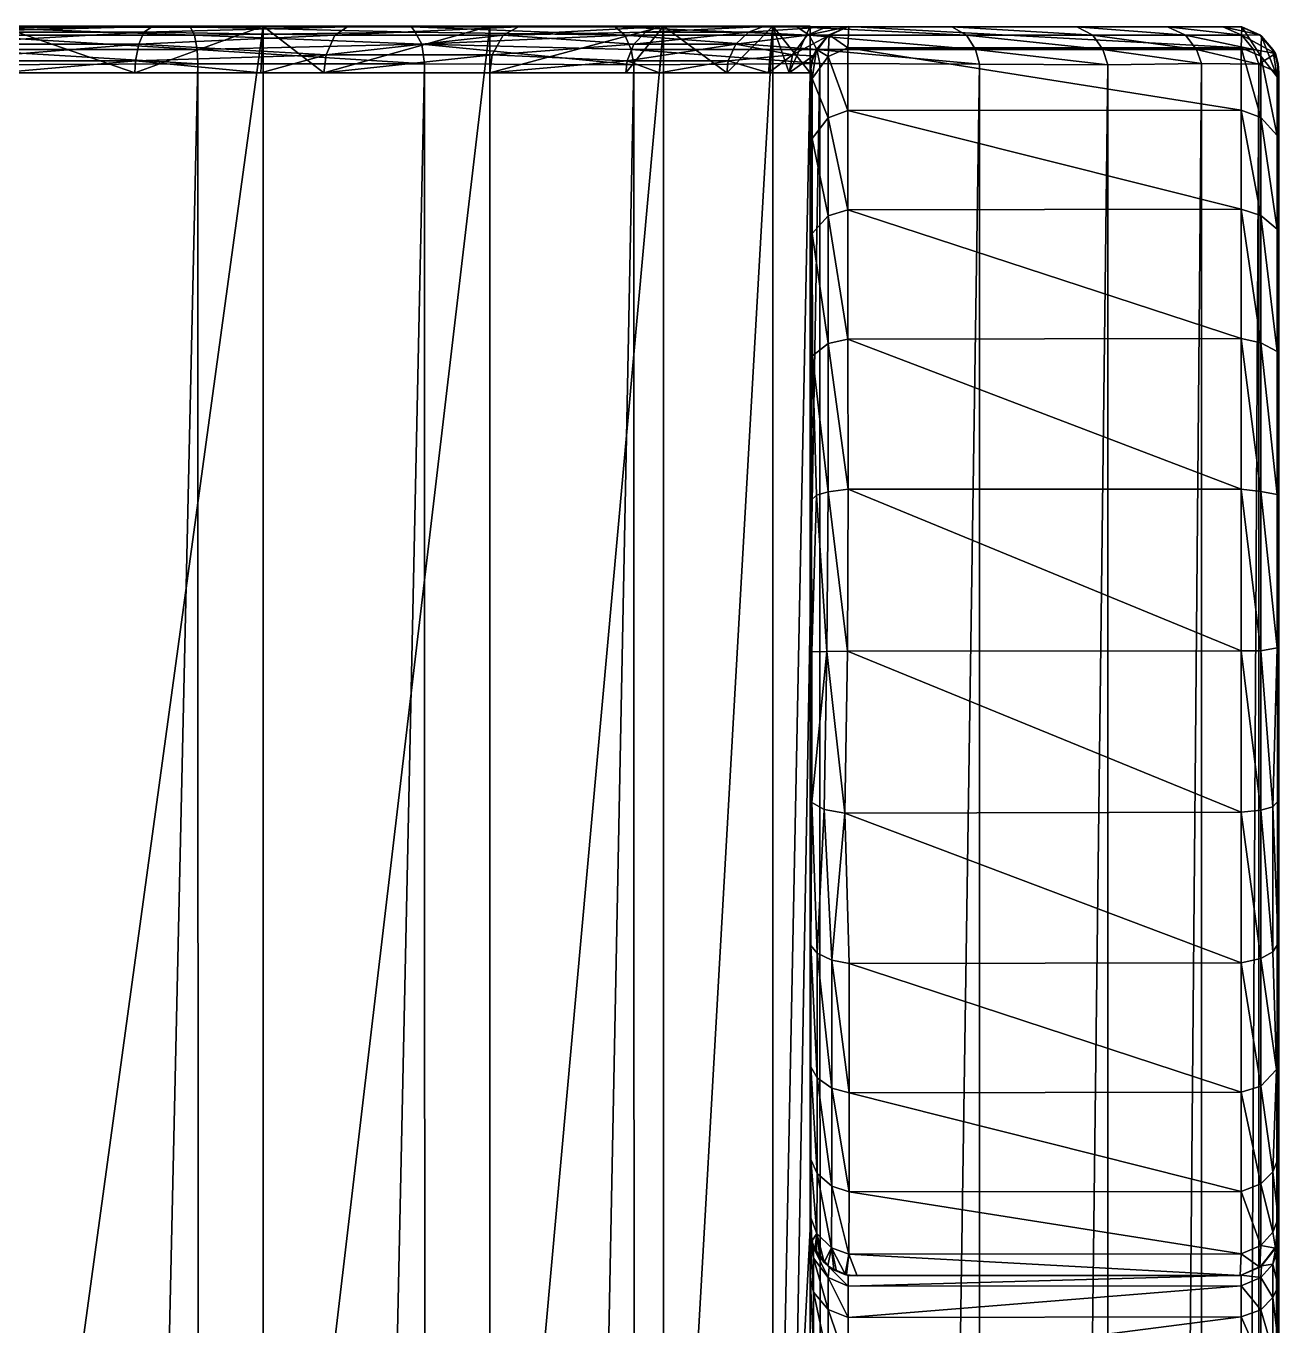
# Model space of a CAD drawing. Extents: x 1024.23 to 1033.17, y -779.2 to -772.4.
# Drawn here: x 1032.368 to 1033.17, y -773.232 to -772.4 of the extents above; entities that cross this region are included whole.
import ezdxf

# ---------------------------------------------------------------- set-up
doc = ezdxf.new("R2010")
doc.units = 0

msp = doc.modelspace()

# ---------------------------------------------------------------- linework, layer by layer
for points in [[(1032.170044, -772.400208, 2.799559), (1031.929077, -772.4021, 5.399554), (1032.869995, -772.400208, 4.699555)], [(1031.929077, -772.4021, 5.399554), (1032.170044, -772.400208, 5.399554), (1032.869995, -772.400208, 4.699555)], [(1032.869995, -772.400208, 4.699555), (1032.170044, -772.400208, 5.399554), (1032.351196, -772.400208, 5.375702)], [(1032.869995, -772.400208, 4.699555), (1032.869995, -772.400208, 3.499557), (1032.170044, -772.400208, 2.799559)], [(1032.170044, -772.400208, 2.799559), (1032.869995, -772.400208, 3.499557), (1032.846191, -772.400208, 3.318385)], [(1032.170044, -772.400208, 2.799559), (1032.846191, -772.400208, 3.318385), (1032.776245, -772.400208, 3.149558)], [(1032.776245, -772.400208, 3.149558), (1032.665039, -772.400208, 3.004583), (1032.170044, -772.400208, 2.799559)], [(1032.170044, -772.400208, 2.799559), (1032.665039, -772.400208, 3.004583), (1032.52002, -772.400208, 2.893341)], [(1032.170044, -772.400208, 2.799559), (1032.52002, -772.400208, 2.893341), (1032.351196, -772.400208, 2.823411)], [(1032.312988, -772.400635, 5.40959), (1032.449097, -772.400513, 5.368304), (1032.309448, -772.404175, 5.400816)], [(1032.309448, -772.404175, 5.400816), (1032.449097, -772.400513, 5.368304), (1032.443604, -772.404175, 5.360128)], [(1032.312988, -772.400635, 5.40959), (1032.324707, -772.400635, 5.662919), (1032.449097, -772.400513, 5.368304)], [(1032.449097, -772.400513, 5.368304), (1032.324707, -772.400635, 5.662919), (1032.473267, -772.400757, 5.627438)], [(1032.324707, -772.400635, 5.662919), (1032.325195, -772.406128, 5.675667), (1032.476074, -772.406128, 5.639363)], [(1032.324707, -772.400635, 5.662919), (1032.476074, -772.406128, 5.639363), (1032.473267, -772.400757, 5.627438)], [(1032.351196, -772.400208, 5.375702), (1032.350342, -772.430176, 5.372836), (1032.437866, -772.430176, 5.34627)], [(1032.52002, -772.400208, 2.893341), (1032.52002, -773.630188, 2.893341), (1032.351196, -773.630188, 2.823411)], [(1032.52002, -772.400208, 2.893341), (1032.351196, -773.630188, 2.823411), (1032.351196, -772.400208, 2.823411)], [(1032.869995, -772.400208, 4.699555), (1032.351196, -772.400208, 5.375702), (1032.52002, -772.400208, 5.305772)], [(1032.351196, -772.400208, 5.375702), (1032.437866, -772.430176, 5.34627), (1032.52002, -772.400208, 5.305772)], [(1032.437866, -772.430176, 5.34627), (1032.518555, -772.430176, 5.303131), (1032.52002, -772.400208, 5.305772)], [(1032.573853, -772.400635, 5.300825), (1032.443604, -772.404175, 5.360128), (1032.449097, -772.400513, 5.368304)], [(1032.565796, -772.406128, 5.290964), (1032.443604, -772.404175, 5.360128), (1032.573853, -772.400635, 5.300825)], [(1032.449097, -772.400513, 5.368304), (1032.614868, -772.400635, 5.567948), (1032.573853, -772.400635, 5.300825)], [(1032.449097, -772.400513, 5.368304), (1032.473267, -772.400757, 5.627438), (1032.614868, -772.400635, 5.567948)], [(1032.473267, -772.400757, 5.627438), (1032.617188, -772.404175, 5.577195), (1032.614868, -772.400635, 5.567948)], [(1032.473267, -772.400757, 5.627438), (1032.476074, -772.406128, 5.639363), (1032.617188, -772.404175, 5.577195)], [(1032.52002, -772.400208, 5.305772), (1032.518555, -772.430176, 5.303131), (1032.558838, -772.430176, 5.281583)], [(1032.665039, -772.400208, 3.004583), (1032.665039, -773.630188, 3.004583), (1032.52002, -773.630188, 2.893341)], [(1032.665039, -772.400208, 3.004583), (1032.52002, -773.630188, 2.893341), (1032.52002, -772.400208, 2.893341)], [(1032.52002, -772.400208, 5.305772), (1032.665039, -772.400208, 5.19453), (1032.869995, -772.400208, 4.699555)], [(1032.52002, -772.400208, 5.305772), (1032.558838, -772.430176, 5.281583), (1032.665039, -772.400208, 5.19453)], [(1032.665039, -772.400208, 5.19453), (1032.558838, -772.430176, 5.281583), (1032.665039, -772.430176, 5.19453)], [(1032.573853, -772.400635, 5.300825), (1032.68335, -772.400635, 5.210491), (1032.565796, -772.406128, 5.290964)], [(1032.565796, -772.406128, 5.290964), (1032.68335, -772.400635, 5.210491), (1032.673584, -772.406128, 5.202387)], [(1032.573853, -772.400635, 5.300825), (1032.614868, -772.400635, 5.567948), (1032.745239, -772.400635, 5.487661)], [(1032.573853, -772.400635, 5.300825), (1032.745239, -772.400635, 5.487661), (1032.68335, -772.400635, 5.210491)], [(1032.614868, -772.400635, 5.567948), (1032.617188, -772.404175, 5.577195), (1032.751465, -772.406128, 5.498795)], [(1032.614868, -772.400635, 5.567948), (1032.751465, -772.406128, 5.498795), (1032.745239, -772.400635, 5.487661)], [(1032.776245, -772.400208, 3.149558), (1032.776245, -773.630188, 3.149558), (1032.665039, -773.630188, 3.004583)], [(1032.776245, -772.400208, 3.149558), (1032.665039, -773.630188, 3.004583), (1032.665039, -772.400208, 3.004583)], [(1032.869995, -772.400208, 4.699555), (1032.665039, -772.400208, 5.19453), (1032.776245, -772.400208, 5.049555)], [(1032.665039, -772.400208, 5.19453), (1032.665039, -772.430176, 5.19453), (1032.776245, -772.400208, 5.049555)], [(1032.776245, -772.400208, 5.049555), (1032.665039, -772.430176, 5.19453), (1032.751953, -772.430176, 5.088454)], [(1032.68335, -772.400635, 5.210491), (1032.773193, -772.400635, 5.100523), (1032.673584, -772.406128, 5.202387)], [(1032.673584, -772.406128, 5.202387), (1032.773193, -772.400635, 5.100523), (1032.764526, -772.404175, 5.096788)], [(1032.68335, -772.400635, 5.210491), (1032.745239, -772.400635, 5.487661), (1032.86145, -772.400635, 5.387971)], [(1032.68335, -772.400635, 5.210491), (1032.86145, -772.400635, 5.387971), (1032.773193, -772.400635, 5.100523)], [(1032.745239, -772.400635, 5.487661), (1032.751465, -772.406128, 5.498795), (1032.869385, -772.406128, 5.397996)], [(1032.745239, -772.400635, 5.487661), (1032.869385, -772.406128, 5.397996), (1032.86145, -772.400635, 5.387971)], [(1032.751953, -772.430176, 5.088454), (1032.77356, -772.430176, 5.048143), (1032.776245, -772.400208, 5.049555)], [(1032.773193, -772.400635, 5.100523), (1032.84021, -772.400513, 4.975094), (1032.764526, -772.404175, 5.096788)], [(1032.764526, -772.404175, 5.096788), (1032.84021, -772.400513, 4.975094), (1032.830566, -772.404175, 4.973174)], [(1032.773193, -772.400635, 5.100523), (1032.960571, -772.400635, 5.271328), (1032.84021, -772.400513, 4.975094)], [(1032.773193, -772.400635, 5.100523), (1032.86145, -772.400635, 5.387971), (1032.960571, -772.400635, 5.271328)], [(1032.776245, -772.400208, 5.049555), (1032.77356, -772.430176, 5.048143), (1032.816772, -772.430176, 4.967433)], [(1032.846191, -772.400208, 3.318385), (1032.846191, -773.630188, 3.318385), (1032.776245, -773.630188, 3.149558)], [(1032.846191, -772.400208, 3.318385), (1032.776245, -773.630188, 3.149558), (1032.776245, -772.400208, 3.149558)], [(1032.869995, -772.400208, 4.699555), (1032.776245, -772.400208, 5.049555), (1032.846191, -772.400208, 4.880728)], [(1032.776245, -772.400208, 5.049555), (1032.816772, -772.430176, 4.967433), (1032.846191, -772.400208, 4.880728)], [(1032.843262, -772.430176, 4.879859), (1032.846191, -772.400208, 4.880728), (1032.816772, -772.430176, 4.967433)], [(1032.880737, -772.400635, 4.839176), (1032.830566, -772.404175, 4.973174), (1032.84021, -772.400513, 4.975094)], [(1032.868042, -772.406128, 4.837889), (1032.830566, -772.404175, 4.973174), (1032.880737, -772.400635, 4.839176)], [(1033.098633, -772.400635, 4.999025), (1032.880737, -772.400635, 4.839176), (1032.84021, -772.400513, 4.975094)], [(1033.098633, -772.400635, 4.999025), (1032.84021, -772.400513, 4.975094), (1033.040649, -772.400757, 5.141203)], [(1033.040649, -772.400757, 5.141203), (1032.84021, -772.400513, 4.975094), (1032.960571, -772.400635, 5.271328)], [(1032.856567, -772.430176, 4.836118), (1032.846191, -772.400208, 4.880728), (1032.843262, -772.430176, 4.879859)], [(1032.846191, -772.400208, 3.318385), (1032.869995, -772.400208, 3.499557), (1032.869995, -772.430176, 3.499557)], [(1032.869995, -772.430176, 3.499557), (1032.846191, -773.630188, 3.318385), (1032.846191, -772.400208, 3.318385)], [(1032.856567, -772.430176, 4.836118), (1032.869995, -772.400208, 4.699555), (1032.846191, -772.400208, 4.880728)], [(1032.869995, -772.430176, 4.699555), (1032.869995, -772.400208, 4.699555), (1032.856567, -772.430176, 4.836118)], [(1032.86145, -772.400635, 5.387971), (1032.869385, -772.406128, 5.397996), (1032.969971, -772.406128, 5.279993)], [(1032.86145, -772.400635, 5.387971), (1032.969971, -772.406128, 5.279993), (1032.960571, -772.400635, 5.271328)], [(1032.880737, -772.400635, 4.839176), (1032.894165, -772.400635, 4.699561), (1032.868042, -772.406128, 4.837889)], [(1032.868042, -772.406128, 4.837889), (1032.894165, -772.400635, 4.699561), (1032.881104, -772.406616, 4.699556)], [(1032.869995, -772.400208, 3.499557), (1032.869995, -772.400208, 4.699555), (1032.869995, -772.430176, 3.499557)], [(1032.869995, -772.430176, 3.499557), (1032.869995, -772.400208, 4.699555), (1032.869995, -772.430176, 4.699555)], [(1033.134033, -772.400635, 4.850072), (1032.894165, -772.400635, 4.699561), (1032.880737, -772.400635, 4.839176)], [(1033.134033, -772.400635, 4.850072), (1032.880737, -772.400635, 4.839176), (1033.098633, -772.400635, 4.999025)], [(1032.882202, -772.405762, 1.939562), (1032.881104, -772.406616, 4.699556), (1032.894165, -772.400635, 4.699561)], [(1032.882202, -772.405762, 1.939562), (1032.894165, -772.400635, 4.699561), (1032.894775, -772.400513, 1.93956)], [(1032.894775, -772.400513, 1.93956), (1032.894165, -772.414246, 1.83599), (1032.882202, -772.405762, 1.939562)], [(1033.14563, -772.400635, 4.69955), (1032.894775, -772.400513, 1.93956), (1032.894165, -772.400635, 4.699561)], [(1032.894775, -772.400513, 1.93956), (1033.145874, -772.414185, 1.836304), (1032.894165, -772.414246, 1.83599)], [(1033.14563, -772.400635, 4.69955), (1032.894165, -772.400635, 4.699561), (1033.134033, -772.400635, 4.850072)], [(1033.14624, -772.400757, 1.93956), (1032.894775, -772.400513, 1.93956), (1033.14563, -772.400635, 4.69955)], [(1032.894775, -772.400513, 1.93956), (1033.14624, -772.400757, 1.93956), (1033.145874, -772.414185, 1.836304)], [(1032.960571, -772.400635, 5.271328), (1032.969971, -772.406128, 5.279993), (1033.050903, -772.406128, 5.147704)], [(1032.960571, -772.400635, 5.271328), (1033.050903, -772.406128, 5.147704), (1033.040649, -772.400757, 5.141203)], [(1033.040649, -772.400757, 5.141203), (1033.110229, -772.406128, 5.004377), (1033.098633, -772.400635, 4.999025)], [(1033.040649, -772.400757, 5.141203), (1033.050903, -772.406128, 5.147704), (1033.110229, -772.406128, 5.004377)], [(1033.098633, -772.400635, 4.999025), (1033.110229, -772.406128, 5.004377), (1033.146362, -772.406128, 4.853545)], [(1033.098633, -772.400635, 4.999025), (1033.146362, -772.406128, 4.853545), (1033.134033, -772.400635, 4.850072)], [(1033.134033, -772.400635, 4.850072), (1033.146362, -772.406128, 4.853545), (1033.157837, -772.405762, 4.699552)], [(1033.134033, -772.400635, 4.850072), (1033.157837, -772.405762, 4.699552), (1033.14563, -772.400635, 4.69955)], [(1033.157837, -772.405762, 4.699552), (1033.14624, -772.400757, 1.93956), (1033.14563, -772.400635, 4.69955)], [(1033.145874, -772.414185, 1.836304), (1033.14624, -772.400757, 1.93956), (1033.158447, -772.419556, 1.837764)], [(1033.157837, -772.405762, 4.699552), (1033.158936, -772.406616, 1.939561), (1033.14624, -772.400757, 1.93956)], [(1033.158447, -772.419556, 1.837764), (1033.14624, -772.400757, 1.93956), (1033.158936, -772.406616, 1.939561)], [(1032.309448, -772.404175, 5.400816), (1032.443604, -772.404175, 5.360128), (1032.307983, -772.411743, 5.39196)], [(1032.307983, -772.411743, 5.39196), (1032.443604, -772.404175, 5.360128), (1032.44043, -772.411743, 5.351739)], [(1032.325195, -772.406128, 5.675667), (1032.325806, -772.415222, 5.683273), (1032.477783, -772.415222, 5.646788)], [(1032.325195, -772.406128, 5.675667), (1032.477783, -772.415222, 5.646788), (1032.476074, -772.406128, 5.639363)], [(1032.565796, -772.406128, 5.290964), (1032.44043, -772.411743, 5.351739), (1032.443604, -772.404175, 5.360128)], [(1032.560181, -772.418579, 5.283233), (1032.44043, -772.411743, 5.351739), (1032.565796, -772.406128, 5.290964)], [(1032.476074, -772.406128, 5.639363), (1032.621582, -772.411743, 5.585062), (1032.617188, -772.404175, 5.577195)], [(1032.476074, -772.406128, 5.639363), (1032.477783, -772.415222, 5.646788), (1032.621582, -772.411743, 5.585062)], [(1032.565796, -772.406128, 5.290964), (1032.673584, -772.406128, 5.202387), (1032.560181, -772.418579, 5.283233)], [(1032.560181, -772.418579, 5.283233), (1032.673584, -772.406128, 5.202387), (1032.666504, -772.418579, 5.195907)], [(1032.617188, -772.404175, 5.577195), (1032.621582, -772.411743, 5.585062), (1032.751465, -772.406128, 5.498795)], [(1032.621582, -772.411743, 5.585062), (1032.755371, -772.415222, 5.505319), (1032.751465, -772.406128, 5.498795)], [(1032.673584, -772.406128, 5.202387), (1032.757202, -772.411743, 5.091599), (1032.666504, -772.418579, 5.195907)], [(1032.673584, -772.406128, 5.202387), (1032.764526, -772.404175, 5.096788), (1032.757202, -772.411743, 5.091599)], [(1032.751465, -772.406128, 5.498795), (1032.755371, -772.415222, 5.505319), (1032.874268, -772.415222, 5.403819)], [(1032.751465, -772.406128, 5.498795), (1032.874268, -772.415222, 5.403819), (1032.869385, -772.406128, 5.397996)], [(1032.764526, -772.404175, 5.096788), (1032.830566, -772.404175, 4.973174), (1032.757202, -772.411743, 5.091599)], [(1032.757202, -772.411743, 5.091599), (1032.830566, -772.404175, 4.973174), (1032.822388, -772.411743, 4.969517)], [(1032.868042, -772.406128, 4.837889), (1032.822388, -772.411743, 4.969517), (1032.830566, -772.404175, 4.973174)], [(1032.858643, -772.418579, 4.836411), (1032.822388, -772.411743, 4.969517), (1032.868042, -772.406128, 4.837889)], [(1032.868042, -772.406128, 4.837889), (1032.881104, -772.406616, 4.699556), (1032.858643, -772.418579, 4.836411)], [(1032.858643, -772.418579, 4.836411), (1032.881104, -772.406616, 4.699556), (1032.871826, -772.419312, 4.699556)], [(1032.869385, -772.406128, 5.397996), (1032.874268, -772.415222, 5.403819), (1032.975708, -772.415222, 5.284977)], [(1032.869385, -772.406128, 5.397996), (1032.975708, -772.415222, 5.284977), (1032.969971, -772.406128, 5.279993)], [(1032.874023, -772.415222, 1.93956), (1032.871826, -772.419312, 4.699556), (1032.881104, -772.406616, 4.699556)], [(1032.874023, -772.415222, 1.93956), (1032.881104, -772.406616, 4.699556), (1032.882202, -772.405762, 1.939562)], [(1032.882202, -772.405762, 1.939562), (1032.881592, -772.419678, 1.837419), (1032.874023, -772.415222, 1.93956)], [(1032.882202, -772.405762, 1.939562), (1032.894165, -772.414246, 1.83599), (1032.881592, -772.419678, 1.837419)], [(1032.969971, -772.406128, 5.279993), (1032.975708, -772.415222, 5.284977), (1033.057373, -772.415222, 5.151721)], [(1032.969971, -772.406128, 5.279993), (1033.057373, -772.415222, 5.151721), (1033.050903, -772.406128, 5.147704)], [(1033.050903, -772.406128, 5.147704), (1033.057373, -772.415222, 5.151721), (1033.11731, -772.415222, 5.007329)], [(1033.050903, -772.406128, 5.147704), (1033.11731, -772.415222, 5.007329), (1033.110229, -772.406128, 5.004377)], [(1033.110229, -772.406128, 5.004377), (1033.11731, -772.415222, 5.007329), (1033.153687, -772.415222, 4.855361)], [(1033.110229, -772.406128, 5.004377), (1033.153687, -772.415222, 4.855361), (1033.146362, -772.406128, 4.853545)], [(1033.146362, -772.406128, 4.853545), (1033.167725, -772.417908, 4.699556), (1033.157837, -772.405762, 4.699552)], [(1033.146362, -772.406128, 4.853545), (1033.153687, -772.415222, 4.855361), (1033.167725, -772.417908, 4.699556)], [(1033.167725, -772.417908, 4.699556), (1033.158936, -772.406616, 1.939561), (1033.157837, -772.405762, 4.699552)], [(1033.158447, -772.419556, 1.837764), (1033.158936, -772.406616, 1.939561), (1033.168823, -772.432739, 1.843152)], [(1033.167725, -772.417908, 4.699556), (1033.166016, -772.415222, 1.93956), (1033.158936, -772.406616, 1.939561)], [(1033.168823, -772.432739, 1.843152), (1033.158936, -772.406616, 1.939561), (1033.166016, -772.415222, 1.93956)], [(1032.307983, -772.411743, 5.39196), (1032.44043, -772.411743, 5.351739), (1032.306763, -772.422424, 5.387106)], [(1032.306763, -772.422424, 5.387106), (1032.44043, -772.411743, 5.351739), (1032.438232, -772.422424, 5.347215)], [(1032.325806, -772.415222, 5.683273), (1032.325806, -772.424988, 5.687001), (1032.478149, -772.424438, 5.650414)], [(1032.325806, -772.415222, 5.683273), (1032.478149, -772.424438, 5.650414), (1032.477783, -772.415222, 5.646788)], [(1032.560181, -772.418579, 5.283233), (1032.438232, -772.422424, 5.347215), (1032.44043, -772.411743, 5.351739)], [(1032.477783, -772.415222, 5.646788), (1032.623169, -772.4245, 5.590468), (1032.621582, -772.411743, 5.585062)], [(1032.477783, -772.415222, 5.646788), (1032.478149, -772.424438, 5.650414), (1032.623169, -772.4245, 5.590468)], [(1032.621582, -772.411743, 5.585062), (1032.623169, -772.4245, 5.590468), (1032.757202, -772.424988, 5.508614)], [(1032.621582, -772.411743, 5.585062), (1032.757202, -772.424988, 5.508614), (1032.755371, -772.415222, 5.505319)], [(1032.666504, -772.418579, 5.195907), (1032.757202, -772.411743, 5.091599), (1032.75293, -772.422424, 5.089022)], [(1032.757202, -772.411743, 5.091599), (1032.822388, -772.411743, 4.969517), (1032.75293, -772.422424, 5.089022)], [(1032.75293, -772.422424, 5.089022), (1032.822388, -772.411743, 4.969517), (1032.817627, -772.422424, 4.967825)], [(1032.755371, -772.415222, 5.505319), (1032.757202, -772.424988, 5.508614), (1032.876221, -772.424133, 5.406785)], [(1032.755371, -772.415222, 5.505319), (1032.876221, -772.424133, 5.406785), (1032.874268, -772.415222, 5.403819)], [(1032.858643, -772.418579, 4.836411), (1032.817627, -772.422424, 4.967825), (1032.822388, -772.411743, 4.969517)], [(1032.870117, -772.425232, 1.940484), (1032.871826, -772.419312, 4.699556), (1032.874023, -772.415222, 1.93956)], [(1032.874023, -772.415222, 1.93956), (1032.871216, -772.433716, 1.839331), (1032.870117, -772.425232, 1.940484)], [(1032.874023, -772.415222, 1.93956), (1032.881592, -772.419678, 1.837419), (1032.871216, -772.433716, 1.839331)], [(1032.874268, -772.415222, 5.403819), (1032.876221, -772.424133, 5.406785), (1032.978271, -772.424683, 5.287683)], [(1032.874268, -772.415222, 5.403819), (1032.978271, -772.424683, 5.287683), (1032.975708, -772.415222, 5.284977)], [(1032.894165, -772.414246, 1.83599), (1032.894165, -772.454224, 1.73964), (1032.881592, -772.419678, 1.837419)], [(1032.894165, -772.414246, 1.83599), (1033.145874, -772.414185, 1.836304), (1033.145874, -772.454102, 1.739922)], [(1032.894165, -772.414246, 1.83599), (1033.145874, -772.454102, 1.739922), (1032.894165, -772.454224, 1.73964)], [(1032.975708, -772.415222, 5.284977), (1032.978271, -772.424683, 5.287683), (1033.060425, -772.424988, 5.15386)], [(1032.975708, -772.415222, 5.284977), (1033.060425, -772.424988, 5.15386), (1033.057373, -772.415222, 5.151721)], [(1033.057373, -772.415222, 5.151721), (1033.060425, -772.424988, 5.15386), (1033.120361, -772.424133, 5.009064)], [(1033.057373, -772.415222, 5.151721), (1033.120361, -772.424133, 5.009064), (1033.11731, -772.415222, 5.007329)], [(1033.11731, -772.415222, 5.007329), (1033.120361, -772.424133, 5.009064), (1033.157227, -772.424683, 4.856637)], [(1033.11731, -772.415222, 5.007329), (1033.157227, -772.424683, 4.856637), (1033.153687, -772.415222, 4.855361)], [(1033.145874, -772.454102, 1.739922), (1033.145874, -772.414185, 1.836304), (1033.158447, -772.458862, 1.742726)], [(1033.158447, -772.458862, 1.742726), (1033.145874, -772.414185, 1.836304), (1033.158447, -772.419556, 1.837764)], [(1033.153687, -772.415222, 4.855361), (1033.157227, -772.424683, 4.856637), (1033.167725, -772.417908, 4.699556)], [(1033.167725, -772.417908, 4.699556), (1033.169556, -772.4245, 1.93957), (1033.166016, -772.415222, 1.93956)], [(1033.168823, -772.432739, 1.843152), (1033.166016, -772.415222, 1.93956), (1033.169556, -772.4245, 1.93957)], [(1032.306763, -772.422424, 5.387106), (1032.438232, -772.422424, 5.347215), (1032.350342, -772.430176, 5.372836)], [(1032.325806, -772.424988, 5.687001), (1032.327148, -779.175659, 5.686722), (1032.478149, -772.424438, 5.650414)], [(1032.478149, -772.424438, 5.650414), (1032.327148, -779.175659, 5.686722), (1032.479492, -779.176147, 5.64992)], [(1032.350342, -772.430176, 5.372836), (1032.438232, -772.422424, 5.347215), (1032.437866, -772.430176, 5.34627)], [(1032.518555, -772.430176, 5.303131), (1032.437866, -772.430176, 5.34627), (1032.438232, -772.422424, 5.347215)], [(1032.560181, -772.418579, 5.283233), (1032.518555, -772.430176, 5.303131), (1032.438232, -772.422424, 5.347215)], [(1032.478149, -772.424438, 5.650414), (1032.479492, -779.176147, 5.64992), (1032.623169, -772.4245, 5.590468)], [(1032.623169, -772.4245, 5.590468), (1032.479492, -779.176147, 5.64992), (1032.624268, -779.175354, 5.590033)], [(1032.558838, -772.430176, 5.281583), (1032.518555, -772.430176, 5.303131), (1032.560181, -772.418579, 5.283233)], [(1032.560181, -772.418579, 5.283233), (1032.666504, -772.418579, 5.195907), (1032.558838, -772.430176, 5.281583)], [(1032.558838, -772.430176, 5.281583), (1032.666504, -772.418579, 5.195907), (1032.665039, -772.430176, 5.19453)], [(1032.623169, -772.4245, 5.590468), (1032.624268, -779.175354, 5.590033), (1032.757202, -772.424988, 5.508614)], [(1032.757202, -772.424988, 5.508614), (1032.624268, -779.175354, 5.590033), (1032.758179, -779.175659, 5.507812)], [(1032.666504, -772.418579, 5.195907), (1032.75293, -772.422424, 5.089022), (1032.665039, -772.430176, 5.19453)], [(1032.665039, -772.430176, 5.19453), (1032.75293, -772.422424, 5.089022), (1032.751953, -772.430176, 5.088454)], [(1032.77356, -772.430176, 5.048143), (1032.751953, -772.430176, 5.088454), (1032.75293, -772.422424, 5.089022)], [(1032.75293, -772.422424, 5.089022), (1032.817627, -772.422424, 4.967825), (1032.77356, -772.430176, 5.048143)], [(1032.757202, -772.424988, 5.508614), (1032.758179, -779.175659, 5.507812), (1032.876221, -772.424133, 5.406785)], [(1032.876221, -772.424133, 5.406785), (1032.758179, -779.175659, 5.507812), (1032.877197, -779.176147, 5.405822)], [(1032.77356, -772.430176, 5.048143), (1032.817627, -772.422424, 4.967825), (1032.816772, -772.430176, 4.967433)], [(1032.843262, -772.430176, 4.879859), (1032.816772, -772.430176, 4.967433), (1032.817627, -772.422424, 4.967825)], [(1032.858643, -772.418579, 4.836411), (1032.843262, -772.430176, 4.879859), (1032.817627, -772.422424, 4.967825)], [(1032.856567, -772.430176, 4.836118), (1032.843262, -772.430176, 4.879859), (1032.858643, -772.418579, 4.836411)], [(1032.858643, -772.418579, 4.836411), (1032.871826, -772.419312, 4.699556), (1032.856567, -772.430176, 4.836118)], [(1032.856567, -772.430176, 4.836118), (1032.871826, -772.419312, 4.699556), (1032.869995, -772.430176, 4.699555)], [(1032.869995, -772.430176, 3.499557), (1032.869995, -772.430176, 4.699555), (1032.871826, -772.419312, 4.699556)], [(1032.870117, -772.425232, 1.940484), (1032.869995, -772.430176, 3.499557), (1032.871826, -772.419312, 4.699556)], [(1032.869995, -773.170166, 1.93956), (1032.869995, -772.430176, 3.499557), (1032.870117, -772.425232, 1.940484)], [(1032.869995, -773.170166, 1.93956), (1032.870117, -772.425232, 1.940484), (1032.870361, -773.162964, 1.843269)], [(1032.871216, -772.433716, 1.839331), (1032.870361, -772.703979, 1.576878), (1032.870117, -772.425232, 1.940484)], [(1032.870117, -772.425232, 1.940484), (1032.870361, -772.703979, 1.576878), (1032.871094, -772.80072, 1.56014)], [(1032.870117, -772.425232, 1.940484), (1032.871094, -772.80072, 1.56014), (1032.871094, -772.897156, 1.572957)], [(1032.870361, -773.162964, 1.843269), (1032.870117, -772.425232, 1.940484), (1032.870361, -773.125671, 1.752661)], [(1032.871094, -772.897156, 1.572957), (1032.870361, -772.988586, 1.614965), (1032.870117, -772.425232, 1.940484)], [(1032.870117, -772.425232, 1.940484), (1032.870361, -772.988586, 1.614965), (1032.870361, -773.066223, 1.674792)], [(1032.870117, -772.425232, 1.940484), (1032.870361, -773.066223, 1.674792), (1032.870361, -773.125671, 1.752661)], [(1032.881592, -772.419678, 1.837419), (1032.881592, -772.459045, 1.742417), (1032.871216, -772.433716, 1.839331)], [(1032.876221, -772.424133, 5.406785), (1032.877197, -779.176147, 5.405822), (1032.978271, -772.424683, 5.287683)], [(1032.978271, -772.424683, 5.287683), (1032.877197, -779.176147, 5.405822), (1032.979004, -779.175354, 5.286726)], [(1032.881592, -772.419678, 1.837419), (1032.894165, -772.454224, 1.73964), (1032.881592, -772.459045, 1.742417)], [(1032.978271, -772.424683, 5.287683), (1032.979004, -779.175354, 5.286726), (1033.060425, -772.424988, 5.15386)], [(1033.060425, -772.424988, 5.15386), (1032.979004, -779.175354, 5.286726), (1033.060913, -779.175842, 5.152732)], [(1033.060425, -772.424988, 5.15386), (1033.060913, -779.175842, 5.152732), (1033.120361, -772.424133, 5.009064)], [(1033.120361, -772.424133, 5.009064), (1033.060913, -779.175842, 5.152732), (1033.12085, -779.175903, 5.007745)], [(1033.120361, -772.424133, 5.009064), (1033.12085, -779.175903, 5.007745), (1033.157227, -772.424683, 4.856637)], [(1033.157227, -772.424683, 4.856637), (1033.12085, -779.175903, 5.007745), (1033.157471, -779.175354, 4.855422)], [(1033.157227, -772.424683, 4.856637), (1033.170044, -772.430176, 4.699555), (1033.167725, -772.417908, 4.699556)], [(1033.157227, -772.424683, 4.856637), (1033.157471, -779.175354, 4.855422), (1033.170044, -772.430176, 4.699555)], [(1033.158447, -772.458862, 1.742726), (1033.158447, -772.419556, 1.837764), (1033.168823, -772.470215, 1.751334)], [(1033.168823, -772.470215, 1.751334), (1033.158447, -772.419556, 1.837764), (1033.168823, -772.432739, 1.843152)], [(1033.170044, -772.430176, 4.699555), (1033.169556, -772.4245, 1.93957), (1033.167725, -772.417908, 4.699556)], [(1033.169556, -772.4245, 1.93957), (1033.170044, -773.170166, 1.93956), (1033.168823, -772.432739, 1.843152)], [(1033.170044, -772.430176, 4.699555), (1033.169556, -773.182861, 3.755228), (1033.169556, -772.4245, 1.93957)], [(1033.169556, -772.4245, 1.93957), (1033.169556, -773.182861, 3.755228), (1033.170044, -773.170166, 1.93956)], [(1032.869995, -773.170166, 3.499557), (1032.846191, -773.630188, 3.318385), (1032.869995, -772.430176, 3.499557)], [(1032.869995, -773.170166, 3.499557), (1032.869995, -772.430176, 3.499557), (1032.869995, -773.170166, 1.93956)], [(1032.871216, -772.433716, 1.839331), (1032.871216, -772.472168, 1.74791), (1032.870361, -772.703979, 1.576878)], [(1032.871216, -772.433716, 1.839331), (1032.881592, -772.459045, 1.742417), (1032.871216, -772.472168, 1.74791)], [(1033.170044, -772.430176, 4.699555), (1033.157471, -779.175354, 4.855422), (1033.169922, -779.174377, 4.697008)], [(1033.168823, -772.432739, 1.843152), (1033.170044, -773.170166, 1.93956), (1033.168823, -772.470215, 1.751334)], [(1033.169434, -773.343262, 3.916003), (1033.169434, -773.289124, 3.893894), (1033.170044, -772.430176, 4.699555)], [(1033.170044, -772.430176, 4.699555), (1033.169434, -773.289124, 3.893894), (1033.169434, -773.242615, 3.85854)], [(1033.170044, -772.430176, 4.699555), (1033.169434, -773.242615, 3.85854), (1033.169434, -773.206848, 3.812354)], [(1033.169434, -773.206848, 3.812354), (1033.169556, -773.182861, 3.755228), (1033.170044, -772.430176, 4.699555)], [(1033.170044, -772.430176, 4.699555), (1033.1698, -773.460022, 3.916914), (1033.169434, -773.401184, 3.923361)], [(1033.170044, -772.430176, 4.699555), (1033.169434, -773.401184, 3.923361), (1033.169434, -773.343262, 3.916003)], [(1033.169922, -779.174377, 4.697008), (1033.1698, -773.460022, 3.916914), (1033.170044, -772.430176, 4.699555)], [(1032.881592, -772.459045, 1.742417), (1032.881592, -772.521729, 1.66085), (1032.871216, -772.472168, 1.74791)], [(1032.894165, -772.454224, 1.73964), (1032.894165, -772.517761, 1.656915), (1032.881592, -772.459045, 1.742417)], [(1032.881592, -772.459045, 1.742417), (1032.894165, -772.517761, 1.656915), (1032.881592, -772.521729, 1.66085)], [(1032.894165, -772.454224, 1.73964), (1033.145874, -772.454102, 1.739922), (1033.145752, -772.517517, 1.657144)], [(1032.894165, -772.454224, 1.73964), (1033.145752, -772.517517, 1.657144), (1032.894165, -772.517761, 1.656915)], [(1033.145752, -772.517517, 1.657144), (1033.145874, -772.454102, 1.739922), (1033.158447, -772.521484, 1.661101)], [(1033.158447, -772.521484, 1.661101), (1033.145874, -772.454102, 1.739922), (1033.158447, -772.458862, 1.742726)], [(1033.158447, -772.521484, 1.661101), (1033.158447, -772.458862, 1.742726), (1033.168823, -772.530151, 1.672345)], [(1033.168823, -772.530151, 1.672345), (1033.158447, -772.458862, 1.742726), (1033.168823, -772.470215, 1.751334)], [(1032.870361, -772.703979, 1.576878), (1032.871216, -772.472168, 1.74791), (1032.871216, -772.532959, 1.669549)], [(1032.871216, -772.472168, 1.74791), (1032.881592, -772.521729, 1.66085), (1032.871216, -772.532959, 1.669549)], [(1033.170044, -773.170166, 1.93956), (1033.168823, -772.530151, 1.672345), (1033.168823, -772.470215, 1.751334)], [(1032.881592, -772.521729, 1.66085), (1032.881592, -772.603333, 1.598277), (1032.871216, -772.532959, 1.669549)], [(1032.894165, -772.517761, 1.656915), (1032.894165, -772.600586, 1.593451), (1032.881592, -772.521729, 1.66085)], [(1032.881592, -772.521729, 1.66085), (1032.894165, -772.600586, 1.593451), (1032.881592, -772.603333, 1.598277)], [(1032.894165, -772.517761, 1.656915), (1033.145752, -772.517517, 1.657144), (1033.145874, -772.60022, 1.593614)], [(1032.894165, -772.517761, 1.656915), (1033.145874, -772.60022, 1.593614), (1032.894165, -772.600586, 1.593451)], [(1033.145874, -772.60022, 1.593614), (1033.145752, -772.517517, 1.657144), (1033.158447, -772.603027, 1.598456)], [(1033.158447, -772.603027, 1.598456), (1033.145752, -772.517517, 1.657144), (1033.158447, -772.521484, 1.661101)], [(1033.158447, -772.603027, 1.598456), (1033.158447, -772.521484, 1.661101), (1033.168823, -772.608521, 1.611565)], [(1033.168823, -772.608521, 1.611565), (1033.158447, -772.521484, 1.661101), (1033.168823, -772.530151, 1.672345)], [(1032.870361, -772.703979, 1.576878), (1032.871216, -772.532959, 1.669549), (1032.87146, -772.611328, 1.609222)], [(1032.871216, -772.532959, 1.669549), (1032.881592, -772.603333, 1.598277), (1032.87146, -772.611328, 1.609222)], [(1033.168823, -772.608521, 1.611565), (1033.168823, -772.530151, 1.672345), (1033.170044, -773.170166, 1.93956)], [(1032.894165, -772.600586, 1.593451), (1032.894287, -772.696716, 1.553624), (1032.881592, -772.603333, 1.598277)], [(1032.894165, -772.600586, 1.593451), (1033.145874, -772.60022, 1.593614), (1033.145874, -772.696594, 1.553659)], [(1032.894165, -772.600586, 1.593451), (1033.145874, -772.696594, 1.553659), (1032.894287, -772.696716, 1.553624)], [(1033.145874, -772.696594, 1.553659), (1033.145874, -772.60022, 1.593614), (1033.158447, -772.698059, 1.559052)], [(1033.158447, -772.698059, 1.559052), (1033.145874, -772.60022, 1.593614), (1033.158447, -772.603027, 1.598456)], [(1032.881592, -772.603333, 1.598277), (1032.881592, -772.698364, 1.55896), (1032.87146, -772.611328, 1.609222)], [(1032.881592, -772.603333, 1.598277), (1032.894287, -772.696716, 1.553624), (1032.881592, -772.698364, 1.55896)], [(1033.158447, -772.698059, 1.559052), (1033.158447, -772.603027, 1.598456), (1033.168823, -772.699951, 1.573139)], [(1033.168823, -772.699951, 1.573139), (1033.158447, -772.603027, 1.598456), (1033.168823, -772.608521, 1.611565)], [(1033.170044, -773.170166, 1.93956), (1033.168823, -772.699951, 1.573139), (1033.168823, -772.608521, 1.611565)], [(1032.87146, -772.611328, 1.609222), (1032.874023, -772.7005, 1.56768), (1032.870361, -772.703979, 1.576878)], [(1032.87146, -772.611328, 1.609222), (1032.881592, -772.698364, 1.55896), (1032.874023, -772.7005, 1.56768)], [(1032.881592, -772.698364, 1.55896), (1032.880737, -772.800537, 1.546212), (1032.874023, -772.7005, 1.56768)], [(1032.881592, -772.698364, 1.55896), (1032.893799, -772.800354, 1.540152), (1032.880737, -772.800537, 1.546212)], [(1032.894287, -772.696716, 1.553624), (1032.893799, -772.800354, 1.540152), (1032.881592, -772.698364, 1.55896)], [(1032.894287, -772.696716, 1.553624), (1033.145874, -772.799988, 1.540002), (1032.893799, -772.800354, 1.540152)], [(1032.894287, -772.696716, 1.553624), (1033.145874, -772.696594, 1.553659), (1033.145874, -772.799988, 1.540002)], [(1033.145874, -772.799988, 1.540002), (1033.145874, -772.696594, 1.553659), (1033.158447, -772.799988, 1.545581)], [(1033.158447, -772.799988, 1.545581), (1033.145874, -772.696594, 1.553659), (1033.158447, -772.698059, 1.559052)], [(1033.158447, -772.799988, 1.545581), (1033.158447, -772.698059, 1.559052), (1033.168823, -772.798218, 1.559683)], [(1033.168823, -772.798218, 1.559683), (1033.158447, -772.698059, 1.559052), (1033.168823, -772.699951, 1.573139)], [(1033.170044, -773.170166, 1.93956), (1033.168823, -772.798218, 1.559683), (1033.168823, -772.699951, 1.573139)], [(1032.874023, -772.7005, 1.56768), (1032.871094, -772.80072, 1.56014), (1032.870361, -772.703979, 1.576878)], [(1032.874023, -772.7005, 1.56768), (1032.880737, -772.800537, 1.546212), (1032.871094, -772.80072, 1.56014)], [(1033.145874, -772.903442, 1.553575), (1032.893799, -772.800354, 1.540152), (1033.145874, -772.799988, 1.540002)], [(1033.145874, -772.903442, 1.553575), (1033.145874, -772.799988, 1.540002), (1033.158447, -772.901978, 1.55896)], [(1033.158447, -772.901978, 1.55896), (1033.145874, -772.799988, 1.540002), (1033.158447, -772.799988, 1.545581)], [(1033.166016, -772.899841, 1.56768), (1033.158447, -772.799988, 1.545581), (1033.168823, -772.798218, 1.559683)], [(1033.158447, -772.901978, 1.55896), (1033.158447, -772.799988, 1.545581), (1033.166016, -772.899841, 1.56768)], [(1033.166016, -772.899841, 1.56768), (1033.168823, -772.798218, 1.559683), (1033.169678, -772.895935, 1.576622)], [(1033.169678, -772.895935, 1.576622), (1033.168823, -772.798218, 1.559683), (1033.170044, -773.170166, 1.93956)], [(1032.871094, -772.897156, 1.572957), (1032.871094, -772.80072, 1.56014), (1032.880737, -772.800537, 1.546212)], [(1032.880737, -772.800537, 1.546212), (1032.879028, -772.90155, 1.56121), (1032.871094, -772.897156, 1.572957)], [(1032.880737, -772.800537, 1.546212), (1032.892212, -772.90387, 1.553952), (1032.879028, -772.90155, 1.56121)], [(1032.893799, -772.800354, 1.540152), (1032.892212, -772.90387, 1.553952), (1032.880737, -772.800537, 1.546212)], [(1033.145874, -772.903442, 1.553575), (1032.892212, -772.90387, 1.553952), (1032.893799, -772.800354, 1.540152)], [(1032.871094, -772.897156, 1.572957), (1032.87439, -772.993469, 1.605417), (1032.870361, -772.988586, 1.614965)], [(1032.871094, -772.897156, 1.572957), (1032.879028, -772.90155, 1.56121), (1032.87439, -772.993469, 1.605417)], [(1033.166016, -772.992676, 1.606141), (1033.158447, -772.901978, 1.55896), (1033.166016, -772.899841, 1.56768)], [(1033.169434, -772.987366, 1.61325), (1033.166016, -772.899841, 1.56768), (1033.169678, -772.895935, 1.576622)], [(1033.166016, -772.992676, 1.606141), (1033.166016, -772.899841, 1.56768), (1033.169434, -772.987366, 1.61325)], [(1033.170044, -773.170166, 1.93956), (1033.169434, -773.16333, 1.841197), (1033.169678, -772.895935, 1.576622)], [(1033.169678, -772.895935, 1.576622), (1033.169434, -773.16333, 1.841197), (1033.169556, -773.124939, 1.750593)], [(1033.169678, -772.895935, 1.576622), (1033.169556, -773.124939, 1.750593), (1033.169434, -772.987366, 1.61325)], [(1032.883911, -772.998047, 1.59705), (1032.87439, -772.993469, 1.605417), (1032.879028, -772.90155, 1.56121)], [(1032.879028, -772.90155, 1.56121), (1032.892212, -772.90387, 1.553952), (1032.883911, -772.998047, 1.59705)], [(1032.89502, -773.000122, 1.593489), (1032.883911, -772.998047, 1.59705), (1032.892212, -772.90387, 1.553952)], [(1033.145874, -772.999817, 1.593451), (1032.892212, -772.90387, 1.553952), (1033.145874, -772.903442, 1.553575)], [(1033.145874, -772.999817, 1.593451), (1032.89502, -773.000122, 1.593489), (1032.892212, -772.90387, 1.553952)], [(1033.158447, -772.997009, 1.598277), (1033.145874, -772.903442, 1.553575), (1033.158447, -772.901978, 1.55896)], [(1033.145874, -772.999817, 1.593451), (1033.145874, -772.903442, 1.553575), (1033.158447, -772.997009, 1.598277)], [(1033.158447, -772.997009, 1.598277), (1033.158447, -772.901978, 1.55896), (1033.166016, -772.992676, 1.606141)], [(1032.870361, -772.988586, 1.614965), (1032.87439, -772.993469, 1.605417), (1032.87439, -773.073425, 1.666832)], [(1032.870361, -772.988586, 1.614965), (1032.87439, -773.073425, 1.666832), (1032.870361, -773.066223, 1.674792)], [(1033.168457, -773.068054, 1.669346), (1033.166016, -772.992676, 1.606141), (1033.169434, -772.987366, 1.61325)], [(1033.169434, -772.987366, 1.61325), (1033.169556, -773.124939, 1.750593), (1033.168457, -773.068054, 1.669346)], [(1032.883911, -773.079895, 1.659928), (1032.87439, -773.073425, 1.666832), (1032.87439, -772.993469, 1.605417)], [(1032.883911, -773.079895, 1.659928), (1032.87439, -772.993469, 1.605417), (1032.883911, -772.998047, 1.59705)], [(1032.89502, -773.082886, 1.657028), (1032.883911, -773.079895, 1.659928), (1032.883911, -772.998047, 1.59705)], [(1032.89502, -773.082886, 1.657028), (1032.883911, -772.998047, 1.59705), (1032.89502, -773.000122, 1.593489)], [(1033.145752, -773.082581, 1.656915), (1032.89502, -773.000122, 1.593489), (1033.145874, -772.999817, 1.593451)], [(1033.145752, -773.082581, 1.656915), (1033.145874, -772.999817, 1.593451), (1033.158447, -773.078613, 1.66085)], [(1033.158447, -773.078613, 1.66085), (1033.145874, -772.999817, 1.593451), (1033.158447, -772.997009, 1.598277)], [(1033.168457, -773.068054, 1.669346), (1033.158447, -772.997009, 1.598277), (1033.166016, -772.992676, 1.606141)], [(1033.158447, -773.078613, 1.66085), (1033.158447, -772.997009, 1.598277), (1033.168457, -773.068054, 1.669346)], [(1033.145752, -773.082581, 1.656915), (1032.89502, -773.082886, 1.657028), (1032.89502, -773.000122, 1.593489)], [(1032.870361, -773.066223, 1.674792), (1032.87439, -773.073425, 1.666832), (1032.87439, -773.134644, 1.746833)], [(1032.870361, -773.066223, 1.674792), (1032.87439, -773.134644, 1.746833), (1032.870361, -773.125671, 1.752661)], [(1032.883911, -773.142761, 1.741862), (1032.87439, -773.134644, 1.746833), (1032.87439, -773.073425, 1.666832)], [(1032.883911, -773.142761, 1.741862), (1032.87439, -773.073425, 1.666832), (1032.883911, -773.079895, 1.659928)], [(1033.166016, -773.133606, 1.747061), (1033.158447, -773.078613, 1.66085), (1033.168457, -773.068054, 1.669346)], [(1033.166016, -773.133606, 1.747061), (1033.168457, -773.068054, 1.669346), (1033.169556, -773.124939, 1.750593)], [(1032.89502, -773.146362, 1.739823), (1032.883911, -773.142761, 1.741862), (1032.883911, -773.079895, 1.659928)], [(1032.89502, -773.146362, 1.739823), (1032.883911, -773.079895, 1.659928), (1032.89502, -773.082886, 1.657028)], [(1033.145874, -773.146118, 1.73964), (1032.89502, -773.082886, 1.657028), (1033.145752, -773.082581, 1.656915)], [(1033.145874, -773.146118, 1.73964), (1032.89502, -773.146362, 1.739823), (1032.89502, -773.082886, 1.657028)], [(1033.158447, -773.141296, 1.742416), (1033.145752, -773.082581, 1.656915), (1033.158447, -773.078613, 1.66085)], [(1033.145874, -773.146118, 1.73964), (1033.145752, -773.082581, 1.656915), (1033.158447, -773.141296, 1.742416)], [(1033.158447, -773.141296, 1.742416), (1033.158447, -773.078613, 1.66085), (1033.166016, -773.133606, 1.747061)], [(1032.870361, -773.125671, 1.752661), (1032.87439, -773.134644, 1.746833), (1032.874268, -773.172913, 1.839931)], [(1032.870361, -773.125671, 1.752661), (1032.874268, -773.172913, 1.839931), (1032.870361, -773.162964, 1.843269)], [(1033.169434, -773.16333, 1.841197), (1033.166016, -773.133606, 1.747061), (1033.169556, -773.124939, 1.750593)], [(1032.883667, -773.18219, 1.837301), (1032.874268, -773.172913, 1.839931), (1032.87439, -773.134644, 1.746833)], [(1032.883667, -773.18219, 1.837301), (1032.87439, -773.134644, 1.746833), (1032.883911, -773.142761, 1.741862)], [(1033.158447, -773.180664, 1.83742), (1033.145874, -773.146118, 1.73964), (1033.158447, -773.141296, 1.742416)], [(1033.166016, -773.172058, 1.839915), (1033.158447, -773.141296, 1.742416), (1033.166016, -773.133606, 1.747061)], [(1033.158447, -773.180664, 1.83742), (1033.158447, -773.141296, 1.742416), (1033.166016, -773.172058, 1.839915)], [(1033.166016, -773.172058, 1.839915), (1033.166016, -773.133606, 1.747061), (1033.169434, -773.16333, 1.841197)], [(1032.894775, -773.186279, 1.836291), (1032.883667, -773.18219, 1.837301), (1032.883911, -773.142761, 1.741862)], [(1032.894775, -773.186279, 1.836291), (1032.883911, -773.142761, 1.741862), (1032.89502, -773.146362, 1.739823)], [(1033.145874, -773.186096, 1.83599), (1032.894775, -773.186279, 1.836291), (1032.89502, -773.146362, 1.739823)], [(1033.145874, -773.186096, 1.83599), (1032.89502, -773.146362, 1.739823), (1033.145874, -773.146118, 1.73964)], [(1033.145874, -773.186096, 1.83599), (1033.145874, -773.146118, 1.73964), (1033.158447, -773.180664, 1.83742)], [(1032.870361, -773.162964, 1.843269), (1032.870728, -773.176819, 1.93956), (1032.869995, -773.170166, 1.93956)], [(1032.870361, -773.162964, 1.843269), (1032.874268, -773.172913, 1.839931), (1032.871094, -773.177856, 1.93956)], [(1032.870361, -773.162964, 1.843269), (1032.871094, -773.177856, 1.93956), (1032.870728, -773.176819, 1.93956)], [(1033.167725, -773.182434, 1.939569), (1033.166016, -773.172058, 1.839915), (1033.169434, -773.16333, 1.841197)], [(1033.167725, -773.182434, 1.939569), (1033.169434, -773.16333, 1.841197), (1033.170044, -773.170166, 1.93956)], [(1032.869995, -773.170166, 3.499557), (1032.869995, -773.630188, 3.499557), (1032.846191, -773.630188, 3.318385)], [(1032.869995, -773.630188, 3.499557), (1032.869995, -773.170166, 3.499557), (1032.869995, -773.630188, 3.699557)], [(1032.869995, -773.630188, 3.699557), (1032.869995, -773.170166, 3.499557), (1032.869995, -773.170166, 3.699557)], [(1032.869995, -773.630188, 3.699557), (1032.869995, -773.170166, 3.699557), (1032.869995, -773.17804, 3.759085)], [(1032.87207, -773.181946, 3.700056), (1032.869995, -773.170166, 3.699557), (1032.869995, -773.170166, 3.499557)], [(1032.870972, -773.177917, 1.93956), (1032.87207, -773.181946, 3.700056), (1032.869995, -773.170166, 3.499557)], [(1032.870972, -773.177917, 1.93956), (1032.869995, -773.170166, 3.499557), (1032.869995, -773.170166, 1.93956)], [(1032.869995, -773.17804, 3.759085), (1032.869995, -773.170166, 3.699557), (1032.87207, -773.188843, 3.755151)], [(1032.87207, -773.188843, 3.755151), (1032.869995, -773.170166, 3.699557), (1032.87207, -773.181946, 3.700056)], [(1032.874268, -773.172913, 1.839931), (1032.873047, -773.183228, 1.93956), (1032.871094, -773.177856, 1.93956)], [(1032.874268, -773.172913, 1.839931), (1032.874146, -773.185059, 1.93956), (1032.873047, -773.183228, 1.93956)], [(1032.874268, -773.172913, 1.839931), (1032.876465, -773.188843, 1.93956), (1032.874146, -773.185059, 1.93956)], [(1032.878906, -773.191284, 1.93956), (1032.874268, -773.172913, 1.839931), (1032.883667, -773.18219, 1.837301)], [(1032.878906, -773.191284, 1.93956), (1032.876465, -773.188843, 1.93956), (1032.874268, -773.172913, 1.839931)], [(1033.167725, -773.182434, 1.939569), (1033.158447, -773.180664, 1.83742), (1033.166016, -773.172058, 1.839915)], [(1033.170044, -773.170166, 1.93956), (1033.168213, -773.18103, 3.699571), (1033.167725, -773.182434, 1.939569)], [(1033.170044, -773.170166, 1.93956), (1033.169556, -773.182861, 3.755228), (1033.168213, -773.18103, 3.699571)], [(1032.869995, -773.17804, 3.759085), (1032.869995, -773.200989, 3.814557), (1032.869995, -773.630188, 3.699557)], [(1032.869995, -773.200989, 3.814557), (1032.869995, -773.17804, 3.759085), (1032.87207, -773.210449, 3.807946)], [(1032.87207, -773.210449, 3.807946), (1032.869995, -773.17804, 3.759085), (1032.87207, -773.188843, 3.755151)], [(1032.874023, -773.185181, 1.93956), (1032.87207, -773.181946, 3.700056), (1032.870972, -773.177917, 1.93956)], [(1032.878784, -773.191406, 1.93956), (1032.882202, -773.19458, 3.69956), (1032.87207, -773.181946, 3.700056)], [(1032.878784, -773.191406, 1.93956), (1032.87207, -773.181946, 3.700056), (1032.874023, -773.185181, 1.93956)], [(1032.87207, -773.188843, 3.755151), (1032.87207, -773.181946, 3.700056), (1032.881592, -773.201111, 3.752706)], [(1032.881592, -773.201111, 3.752706), (1032.87207, -773.181946, 3.700056), (1032.882202, -773.19458, 3.69956)], [(1032.883667, -773.18219, 1.837301), (1032.881348, -773.193665, 1.93956), (1032.878906, -773.191284, 1.93956)], [(1032.883667, -773.18219, 1.837301), (1032.885132, -773.195984, 1.93956), (1032.881348, -773.193665, 1.93956)], [(1032.892334, -773.199036, 1.93956), (1032.883667, -773.18219, 1.837301), (1032.894775, -773.186279, 1.836291)], [(1032.892334, -773.199036, 1.93956), (1032.886963, -773.197144, 1.93956), (1032.883667, -773.18219, 1.837301)], [(1032.883667, -773.18219, 1.837301), (1032.886963, -773.197144, 1.93956), (1032.885132, -773.195984, 1.93956)], [(1033.157837, -773.19458, 1.939562), (1033.145874, -773.186096, 1.83599), (1033.158447, -773.180664, 1.83742)], [(1033.157837, -773.19458, 1.939562), (1033.158447, -773.180664, 1.83742), (1033.167725, -773.182434, 1.939569)], [(1033.167725, -773.182434, 1.939569), (1033.158936, -773.193726, 3.699558), (1033.157837, -773.19458, 1.939562)], [(1033.167725, -773.182434, 1.939569), (1033.168213, -773.18103, 3.699571), (1033.158936, -773.193726, 3.699558)], [(1033.168213, -773.18103, 3.699571), (1033.166016, -773.192505, 3.755203), (1033.158936, -773.193726, 3.699558)], [(1033.168213, -773.18103, 3.699571), (1033.169556, -773.182861, 3.755228), (1033.166016, -773.192505, 3.755203)], [(1033.169556, -773.182861, 3.755228), (1033.169434, -773.206848, 3.812354), (1033.166016, -773.192505, 3.755203)], [(1032.87207, -773.210449, 3.807946), (1032.87207, -773.188843, 3.755151), (1032.881592, -773.22168, 3.802413)], [(1032.881592, -773.22168, 3.802413), (1032.87207, -773.188843, 3.755151), (1032.881592, -773.201111, 3.752706)], [(1032.894775, -773.186279, 1.836291), (1032.893311, -773.199402, 1.93956), (1032.892334, -773.199036, 1.93956)], [(1032.894775, -773.186279, 1.836291), (1032.900024, -773.200134, 1.93956), (1032.893311, -773.199402, 1.93956)], [(1033.145264, -773.199829, 1.93956), (1032.894775, -773.186279, 1.836291), (1033.145874, -773.186096, 1.83599)], [(1033.145264, -773.199829, 1.93956), (1032.900024, -773.200134, 1.93956), (1032.894775, -773.186279, 1.836291)], [(1033.145264, -773.199829, 1.93956), (1033.145874, -773.186096, 1.83599), (1033.157837, -773.19458, 1.939562)], [(1032.88501, -773.196167, 1.93956), (1032.882202, -773.19458, 3.69956), (1032.878784, -773.191406, 1.93956)], [(1032.881592, -773.201111, 3.752706), (1032.882202, -773.19458, 3.69956), (1032.894287, -773.206665, 3.751855)], [(1032.892212, -773.199158, 1.93956), (1032.894287, -773.199768, 3.700145), (1032.882202, -773.19458, 3.69956)], [(1032.892212, -773.199158, 1.93956), (1032.882202, -773.19458, 3.69956), (1032.88501, -773.196167, 1.93956)], [(1032.894287, -773.206665, 3.751855), (1032.882202, -773.19458, 3.69956), (1032.894287, -773.199768, 3.700145)], [(1032.900024, -773.200134, 1.93956), (1032.894287, -773.199768, 3.700145), (1032.892212, -773.199158, 1.93956)], [(1033.157837, -773.19458, 1.939562), (1033.145874, -773.199707, 3.698979), (1033.145264, -773.199829, 1.93956)], [(1033.157837, -773.19458, 1.939562), (1033.158936, -773.193726, 3.699558), (1033.145874, -773.199707, 3.698979)], [(1033.158936, -773.193726, 3.699558), (1033.158447, -773.201172, 3.753053), (1033.145874, -773.199707, 3.698979)], [(1033.158936, -773.193726, 3.699558), (1033.166016, -773.192505, 3.755203), (1033.158447, -773.201172, 3.753053)], [(1033.166016, -773.192505, 3.755203), (1033.166016, -773.213989, 3.807057), (1033.158447, -773.201172, 3.753053)], [(1033.166016, -773.192505, 3.755203), (1033.169434, -773.206848, 3.812354), (1033.166016, -773.213989, 3.807057)], [(1032.869995, -773.630188, 3.699557), (1032.869995, -773.200989, 3.814557), (1032.869995, -773.237549, 3.862192)], [(1032.869995, -773.237549, 3.862192), (1032.869995, -773.200989, 3.814557), (1032.87207, -773.244995, 3.853353)], [(1032.87207, -773.244995, 3.853353), (1032.869995, -773.200989, 3.814557), (1032.87207, -773.210449, 3.807946)], [(1032.881592, -773.22168, 3.802413), (1032.881592, -773.201111, 3.752706), (1032.894287, -773.226807, 3.800155)], [(1032.894287, -773.226807, 3.800155), (1032.881592, -773.201111, 3.752706), (1032.894287, -773.206665, 3.751855)], [(1033.145874, -773.199707, 3.698979), (1032.894287, -773.199768, 3.700145), (1033.145264, -773.199829, 1.93956)], [(1033.145752, -773.206482, 3.751016), (1032.894287, -773.206665, 3.751855), (1033.145874, -773.199707, 3.698979)], [(1033.145874, -773.199707, 3.698979), (1032.894287, -773.206665, 3.751855), (1032.894287, -773.199768, 3.700145)], [(1033.145264, -773.199829, 1.93956), (1032.894287, -773.199768, 3.700145), (1032.900024, -773.200134, 1.93956)], [(1033.145752, -773.226379, 3.799402), (1032.894287, -773.226807, 3.800155), (1033.145752, -773.206482, 3.751016)], [(1033.145752, -773.206482, 3.751016), (1032.894287, -773.226807, 3.800155), (1032.894287, -773.206665, 3.751855)], [(1033.145874, -773.199707, 3.698979), (1033.158447, -773.201172, 3.753053), (1033.145752, -773.206482, 3.751016)], [(1033.158447, -773.201172, 3.753053), (1033.158447, -773.221863, 3.802722), (1033.145752, -773.206482, 3.751016)], [(1033.145752, -773.206482, 3.751016), (1033.158447, -773.221863, 3.802722), (1033.145752, -773.226379, 3.799402)], [(1033.158447, -773.201172, 3.753053), (1033.166016, -773.213989, 3.807057), (1033.158447, -773.221863, 3.802722)], [(1033.169434, -773.206848, 3.812354), (1033.169434, -773.242615, 3.85854), (1033.166016, -773.213989, 3.807057)], [(1032.87207, -773.244995, 3.853353), (1032.87207, -773.210449, 3.807946), (1032.881592, -773.254333, 3.845109)], [(1032.881592, -773.254333, 3.845109), (1032.87207, -773.210449, 3.807946), (1032.881592, -773.22168, 3.802413)], [(1033.166016, -773.213989, 3.807057), (1033.166016, -773.248169, 3.851585), (1033.158447, -773.221863, 3.802722)], [(1033.166016, -773.213989, 3.807057), (1033.169434, -773.242615, 3.85854), (1033.166016, -773.248169, 3.851585)], [(1032.881592, -773.254333, 3.845109), (1032.881592, -773.22168, 3.802413), (1032.894287, -773.258728, 3.841599)], [(1032.894287, -773.258728, 3.841599), (1032.881592, -773.22168, 3.802413), (1032.894287, -773.226807, 3.800155)], [(1033.158447, -773.221863, 3.802722), (1033.158447, -773.254578, 3.845359), (1033.145752, -773.226379, 3.799402)], [(1033.158447, -773.221863, 3.802722), (1033.166016, -773.248169, 3.851585), (1033.158447, -773.254578, 3.845359)], [(1033.145752, -773.258118, 3.840983), (1032.894287, -773.258728, 3.841599), (1033.145752, -773.226379, 3.799402)], [(1033.145752, -773.226379, 3.799402), (1032.894287, -773.258728, 3.841599), (1032.894287, -773.226807, 3.800155)], [(1033.145752, -773.226379, 3.799402), (1033.158447, -773.254578, 3.845359), (1033.145752, -773.258118, 3.840983)]]:
    msp.add_3dface(points)

doc.saveas('drawing.dxf')
